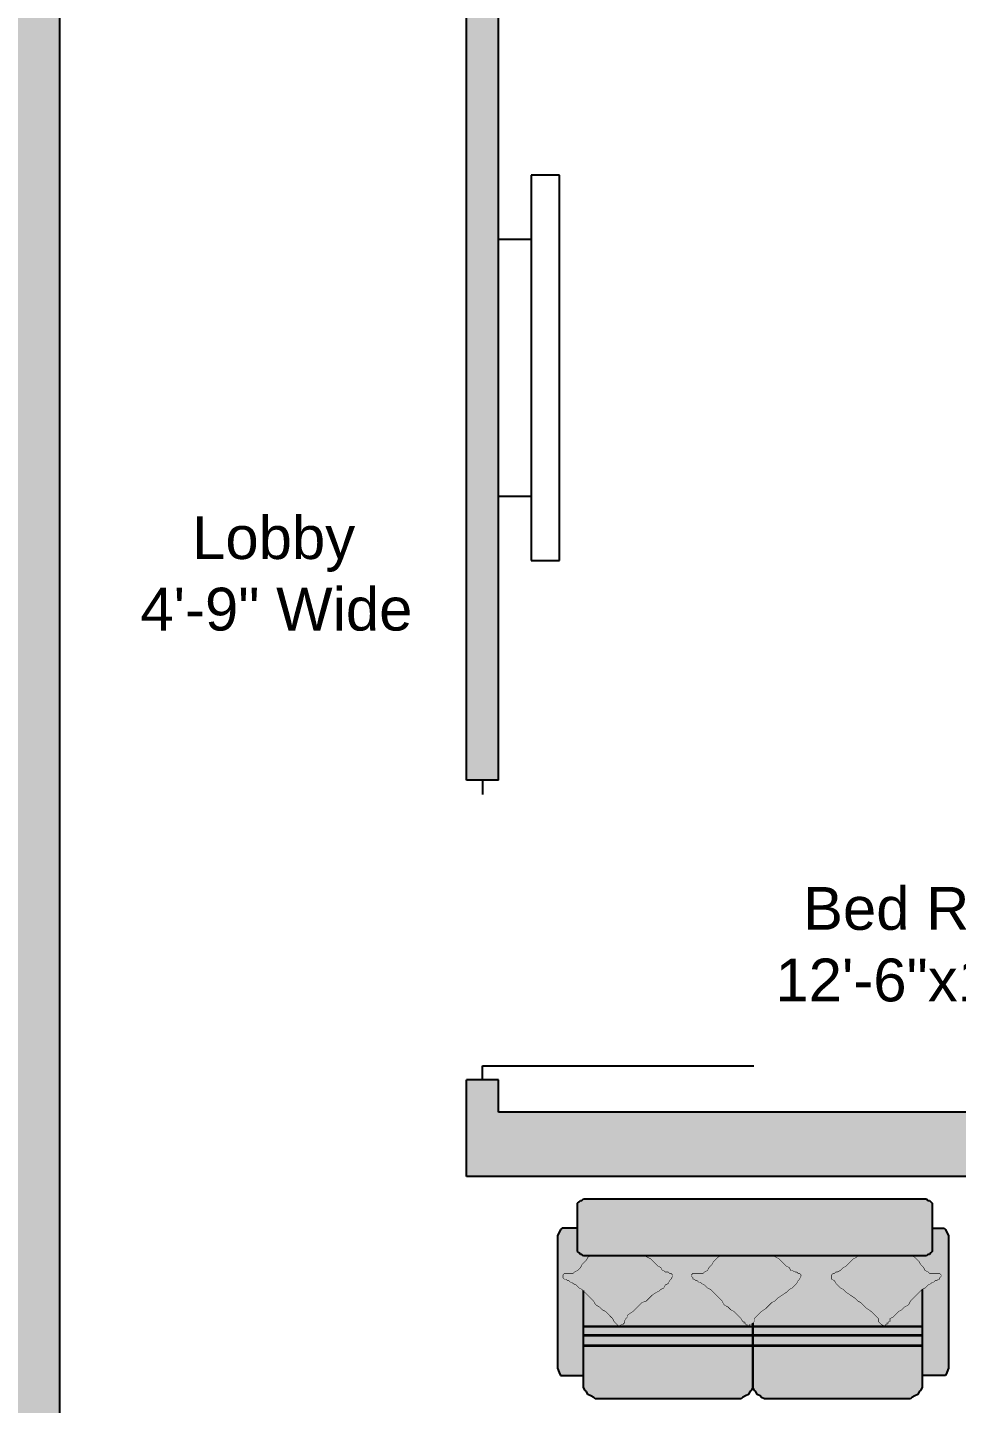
# Model space of a CAD drawing. Extents: x 22 to 562, y 18 to 1223.
# Drawn here: x 291.8 to 422, y 654 to 846.7 of the extents above; entities that cross this region are included whole.
import ezdxf

# ---------------------------------------------------------------- set-up
doc = ezdxf.new("R2010")
doc.units = 0
doc.header["$MEASUREMENT"] = 0
for name, color, linetype in [('DOORS', 42, 'CONTINUOUS'), ('FURN', 144, 'CONTINUOUS'), ('FURNITURE', 44, 'CONTINUOUS'), ('LABELS', 61, 'CONTINUOUS'), ('LINE', 7, 'CONTINUOUS'), ('WALLS', 7, 'CONTINUOUS')]:
    doc.layers.add(name, color=color, linetype=linetype)
doc.styles.get("Standard").update_dxf_attribs({"font": 'arial.ttf'})

msp = doc.modelspace()

# ---------------------------------------------------------------- hatches: boundary and pattern name
at = {"layer": 'FURNITURE'}
h = msp.add_hatch(color=251, dxfattribs=at)
h.dxf.hatch_style = 1
h.paths.add_polyline_path([(369.71, 669.73), (369.5, 669.94), (369.1, 670.14), (368.69, 670.55), (368.28, 670.75), (368.07, 670.96), (367.87, 670.96), (367.66, 671.16), (367.46, 671.16), (367.26, 671.37), (367.05, 671.37), (366.85, 671.57), (366.85, 671.78), (366.85, 671.98), (367.05, 672.19), (367.26, 672.19), (367.46, 672.19), (367.87, 672.19), (368.07, 672.19), (368.28, 672.19), (368.48, 672.39), (368.89, 672.59), (369.3, 673), (369.5, 673.41), (369.91, 673.82), (370.12, 674.03), (370.32, 674.43), (370.73, 674.64), (370.32, 674.64), (370.12, 674.64), (369.71, 674.64), (369.5, 674.84), (369.3, 674.84), (369.1, 675.05), (368.89, 675.25), (368.89, 675.46), (368.89, 678.52), (366.71, 678.52), (366.5, 678.32), (366.3, 677.91), (366.09, 677.5), (366.09, 676.68), (366.09, 659.71), (366.09, 658.89), (366.3, 658.28), (366.5, 657.87), (366.71, 657.87), (369.71, 657.87)])
h.paths.add_polyline_path([(370.32, 682.61), (370.12, 682.61), (369.71, 682.61), (369.5, 682.41), (369.3, 682.41), (369.1, 682.21), (368.89, 682), (368.89, 681.8), (368.89, 675.46), (368.89, 675.25), (369.1, 675.05), (369.3, 674.84), (369.5, 674.84), (369.71, 674.64), (370.12, 674.64), (370.32, 674.64), (417.15, 674.64), (417.36, 674.64), (417.76, 674.64), (417.97, 674.84), (418.17, 674.84), (418.38, 675.05), (418.58, 675.25), (418.58, 675.46), (418.58, 681.8), (418.58, 682), (418.38, 682.21), (418.17, 682.41), (417.97, 682.41), (417.76, 682.61), (417.36, 682.61), (417.15, 682.61)])
h.paths.add_polyline_path([(420.83, 676.68), (420.83, 677.5), (420.63, 677.91), (420.42, 678.32), (420.22, 678.52), (418.58, 678.52), (418.58, 675.46), (418.58, 675.25), (418.38, 675.05), (418.17, 674.84), (417.97, 674.84), (417.76, 674.64), (417.36, 674.64), (417.15, 674.64), (415.72, 674.64), (416.13, 674.43), (416.54, 674.03), (416.74, 673.82), (416.95, 673.41), (417.36, 673), (417.56, 672.59), (417.97, 672.39), (418.17, 672.19), (418.58, 672.19), (418.79, 672.19), (419.2, 672.19), (419.4, 672.19), (419.6, 672.19), (419.81, 671.98), (419.81, 671.78), (419.6, 671.57), (419.6, 671.37), (419.4, 671.37), (419.2, 671.16), (418.99, 671.16), (418.79, 670.96), (418.58, 670.96), (418.38, 670.75), (417.97, 670.55), (417.56, 670.14), (417.15, 669.94), (417.15, 657.87), (420.22, 657.87), (420.42, 657.87), (420.63, 658.28), (420.83, 658.89), (420.83, 659.71)])
h = msp.add_hatch(color=52, dxfattribs=at)
h.dxf.hatch_style = 1
h.paths.add_polyline_path([(370.73, 674.64), (370.32, 674.43), (370.12, 674.03), (369.91, 673.82), (369.5, 673.41), (369.3, 673), (368.89, 672.59), (368.48, 672.39), (368.28, 672.19), (368.07, 672.19), (367.87, 672.19), (367.46, 672.19), (367.26, 672.19), (367.05, 672.19), (366.85, 671.98), (366.85, 671.78), (366.85, 671.57), (367.05, 671.37), (367.26, 671.37), (367.46, 671.16), (367.66, 671.16), (367.87, 670.96), (368.07, 670.96), (368.28, 670.75), (368.69, 670.55), (369.1, 670.14), (369.5, 669.94), (369.91, 669.53), (370.32, 669.12), (370.73, 668.71), (371.14, 668.3), (371.35, 667.89), (371.55, 667.69), (371.96, 667.48), (372.37, 667.07), (372.78, 666.87), (373.19, 666.46), (373.59, 666.05), (373.8, 665.85), (374, 665.44), (374.21, 665.23), (374.41, 665.03), (374.62, 664.82), (374.82, 664.82), (375.03, 665.03), (375.23, 665.03), (375.43, 665.23), (375.43, 665.44), (375.64, 665.85), (375.84, 666.05), (375.84, 666.25), (376.05, 666.46), (376.66, 666.87), (377.07, 667.28), (377.48, 667.69), (377.89, 668.1), (378.5, 668.3), (378.91, 668.71), (379.32, 669.12), (379.93, 669.53), (380.34, 669.73), (380.55, 669.94), (380.96, 670.14), (381.16, 670.55), (381.57, 670.75), (381.77, 671.16), (381.98, 671.37), (382.18, 671.78), (382.18, 671.98), (381.98, 672.19), (381.77, 672.19), (381.57, 672.39), (381.16, 672.39), (380.96, 672.59), (380.75, 672.59), (380.55, 673), (380.14, 673.21), (379.73, 673.62), (379.52, 673.82), (379.12, 674.23), (378.71, 674.43), (378.3, 674.64)])
h.paths.add_polyline_path([(388.93, 674.64), (388.52, 674.43), (388.11, 674.03), (387.91, 673.82), (387.7, 673.41), (387.3, 673), (387.09, 672.59), (386.68, 672.39), (386.48, 672.19), (386.07, 672.19), (385.86, 672.19), (385.45, 672.19), (385.25, 672.19), (385.05, 672.19), (384.84, 671.98), (384.84, 671.78), (385.05, 671.57), (385.05, 671.37), (385.25, 671.37), (385.45, 671.16), (385.66, 671.16), (385.86, 670.96), (386.07, 670.96), (386.27, 670.75), (386.68, 670.55), (387.09, 670.14), (387.5, 669.94), (387.91, 669.53), (388.32, 669.12), (388.73, 668.71), (389.14, 668.3), (389.34, 667.89), (389.54, 667.69), (389.95, 667.48), (390.36, 667.07), (390.77, 666.87), (391.18, 666.46), (391.59, 666.05), (391.79, 665.85), (392, 665.44), (392.2, 665.44), (392.2, 665.23), (392.41, 665.23), (392.41, 665.03), (392.61, 665.03), (392.61, 664.82), (392.82, 664.82), (393.02, 665.03), (393.23, 665.03), (393.43, 665.23), (393.63, 665.44), (393.63, 665.85), (393.84, 666.05), (394.04, 666.25), (394.25, 666.46), (394.66, 666.87), (395.27, 667.28), (395.68, 667.69), (396.09, 668.1), (396.5, 668.3), (396.91, 668.71), (397.52, 669.12), (398.13, 669.53), (398.34, 669.73), (398.54, 669.94), (398.95, 670.14), (399.36, 670.55), (399.56, 670.75), (399.77, 671.16), (399.97, 671.37), (400.18, 671.78), (400.18, 671.98), (399.97, 672.19), (399.77, 672.19), (399.56, 672.39), (399.36, 672.39), (398.95, 672.59), (398.75, 672.59), (398.54, 673), (398.13, 673.21), (397.72, 673.62), (397.52, 673.82), (397.11, 674.23), (396.7, 674.43), (396.29, 674.64)])
h.paths.add_polyline_path([(408.15, 674.64), (407.95, 674.43), (407.54, 674.23), (407.13, 673.82), (406.93, 673.62), (406.52, 673.21), (406.11, 673), (405.7, 672.59), (405.29, 672.39), (405.09, 672.39), (404.88, 672.19), (404.68, 672.19), (404.47, 671.98), (404.47, 671.78), (404.47, 671.37), (404.88, 671.16), (405.09, 670.75), (405.29, 670.55), (405.7, 670.14), (406.11, 669.94), (406.31, 669.73), (406.52, 669.53), (407.13, 669.12), (407.74, 668.71), (408.15, 668.3), (408.56, 668.1), (408.97, 667.69), (409.38, 667.28), (409.99, 666.87), (410.4, 666.46), (410.61, 666.25), (410.81, 666.05), (411.02, 665.85), (411.02, 665.44), (411.22, 665.23), (411.43, 665.03), (411.83, 664.82), (412.04, 664.82), (412.04, 665.03), (412.24, 665.03), (412.24, 665.23), (412.45, 665.23), (412.45, 665.44), (412.65, 665.44), (412.65, 665.85), (413.06, 666.05), (413.47, 666.46), (413.88, 666.87), (414.29, 667.07), (414.7, 667.48), (415.11, 667.69), (415.31, 667.89), (415.51, 668.3), (415.92, 668.71), (416.33, 669.12), (416.74, 669.53), (417.15, 669.94), (417.56, 670.14), (417.97, 670.55), (418.38, 670.75), (418.58, 670.96), (418.79, 670.96), (418.99, 671.16), (419.2, 671.16), (419.4, 671.37), (419.6, 671.37), (419.6, 671.57), (419.81, 671.78), (419.81, 671.98), (419.6, 672.19), (419.4, 672.19), (419.2, 672.19), (418.79, 672.19), (418.58, 672.19), (418.17, 672.19), (417.97, 672.39), (417.56, 672.59), (417.36, 673), (416.95, 673.41), (416.74, 673.82), (416.54, 674.03), (416.13, 674.43), (415.72, 674.64)])
h = msp.add_hatch(color=251, dxfattribs=at)
h.dxf.hatch_style = 1
h.paths.add_polyline_path([(369.71, 661.99), (369.71, 656.64), (369.71, 656.23), (369.91, 655.83), (370.12, 655.62), (370.32, 655.21), (370.73, 655.01), (371.14, 654.8), (371.35, 654.6), (371.96, 654.6), (391.18, 654.6), (391.79, 654.6), (392, 654.8), (392.41, 655.01), (392.82, 655.21), (393.02, 655.62), (393.23, 655.83), (393.43, 656.23), (393.43, 656.64), (393.43, 661.99)])
h.paths.add_polyline_path([(369.71, 663.44), (369.71, 662.06), (393.43, 662.06), (393.43, 663.44)])
h.paths.add_polyline_path([(369.71, 664.7), (369.71, 663.51), (393.43, 663.51), (393.43, 664.7)])
h.paths.add_polyline_path([(381.57, 670.75), (381.16, 670.55), (380.96, 670.14), (380.55, 669.94), (380.34, 669.73), (379.93, 669.53), (379.32, 669.12), (378.91, 668.71), (378.5, 668.3), (377.89, 668.1), (377.48, 667.69), (377.07, 667.28), (376.66, 666.87), (376.05, 666.46), (375.84, 666.25), (375.84, 666.05), (375.64, 665.85), (375.43, 665.44), (375.43, 665.23), (375.23, 665.03), (375.03, 665.03), (374.82, 664.82), (374.62, 664.82), (374.41, 665.03), (374.21, 665.23), (374, 665.44), (373.8, 665.85), (373.59, 666.05), (373.19, 666.46), (372.78, 666.87), (372.37, 667.07), (371.96, 667.48), (371.55, 667.69), (371.35, 667.89), (371.14, 668.3), (370.73, 668.71), (370.32, 669.12), (369.91, 669.53), (369.71, 669.73), (369.71, 664.76), (392.61, 664.76), (392.61, 665.03), (392.41, 665.03), (392.41, 665.23), (392.2, 665.23), (392.2, 665.44), (392, 665.44), (391.79, 665.85), (391.59, 666.05), (391.18, 666.46), (390.77, 666.87), (390.36, 667.07), (389.95, 667.48), (389.54, 667.69), (389.34, 667.89), (389.14, 668.3), (388.73, 668.71), (388.32, 669.12), (387.91, 669.53), (387.5, 669.94), (387.09, 670.14), (386.68, 670.55), (386.27, 670.75), (386.07, 670.96), (385.86, 670.96), (385.66, 671.16), (385.45, 671.16), (385.25, 671.37), (385.05, 671.37), (385.05, 671.57), (384.84, 671.78), (384.84, 671.98), (385.05, 672.19), (385.25, 672.19), (385.45, 672.19), (385.86, 672.19), (386.07, 672.19), (386.48, 672.19), (386.68, 672.39), (387.09, 672.59), (387.3, 673), (387.7, 673.41), (387.91, 673.82), (388.11, 674.03), (388.52, 674.43), (388.93, 674.64), (378.3, 674.64), (378.71, 674.43), (379.12, 674.23), (379.52, 673.82), (379.73, 673.62), (380.14, 673.21), (380.55, 673), (380.75, 672.59), (380.96, 672.59), (381.16, 672.39), (381.57, 672.39), (381.77, 672.19), (381.98, 672.19), (382.18, 671.98), (382.18, 671.78), (381.98, 671.37), (381.77, 671.16)])
h.paths.add_polyline_path([(396.29, 674.64), (396.7, 674.43), (397.11, 674.23), (397.52, 673.82), (397.72, 673.62), (398.13, 673.21), (398.54, 673), (398.75, 672.59), (398.95, 672.59), (399.36, 672.39), (399.56, 672.39), (399.77, 672.19), (399.97, 672.19), (400.18, 671.98), (400.18, 671.78), (399.97, 671.37), (399.77, 671.16), (399.56, 670.75), (399.36, 670.55), (398.95, 670.14), (398.54, 669.94), (398.34, 669.73), (398.13, 669.53), (397.52, 669.12), (396.91, 668.71), (396.5, 668.3), (396.09, 668.1), (395.68, 667.69), (395.27, 667.28), (394.66, 666.87), (394.25, 666.46), (394.04, 666.25), (393.84, 666.05), (393.63, 665.85), (393.63, 665.44), (393.43, 665.23), (393.43, 664.76), (412.04, 664.76), (412.04, 664.82), (411.83, 664.82), (411.43, 665.03), (411.22, 665.23), (411.02, 665.44), (411.02, 665.85), (410.81, 666.05), (410.61, 666.25), (410.4, 666.46), (409.99, 666.87), (409.38, 667.28), (408.97, 667.69), (408.56, 668.1), (408.15, 668.3), (407.74, 668.71), (407.13, 669.12), (406.52, 669.53), (406.31, 669.73), (406.11, 669.94), (405.7, 670.14), (405.29, 670.55), (405.09, 670.75), (404.88, 671.16), (404.47, 671.37), (404.47, 671.78), (404.47, 671.98), (404.68, 672.19), (404.88, 672.19), (405.09, 672.39), (405.29, 672.39), (405.7, 672.59), (406.11, 673), (406.52, 673.21), (406.93, 673.62), (407.13, 673.82), (407.54, 674.23), (407.95, 674.43), (408.15, 674.64)])
h.paths.add_polyline_path([(416.33, 669.12), (415.92, 668.71), (415.51, 668.3), (415.31, 667.89), (415.11, 667.69), (414.7, 667.48), (414.29, 667.07), (413.88, 666.87), (413.47, 666.46), (413.06, 666.05), (412.65, 665.85), (412.65, 665.44), (412.45, 665.44), (412.45, 665.23), (412.24, 665.23), (412.24, 665.03), (412.04, 665.03), (412.04, 664.76), (417.15, 664.76), (417.15, 669.94), (416.74, 669.53)])
h.paths.add_polyline_path([(393.43, 664.7), (393.43, 663.51), (417.15, 663.51), (417.15, 664.7)])
h.paths.add_polyline_path([(393.43, 663.44), (393.43, 662.06), (417.15, 662.06), (417.15, 663.44)])
h = msp.add_hatch(color=251, dxfattribs=at)
h.dxf.hatch_style = 1
h.paths.add_polyline_path([(393.43, 661.99), (393.43, 656.64), (393.43, 656.23), (393.63, 655.83), (393.84, 655.62), (394.04, 655.21), (394.45, 655.01), (394.66, 654.8), (395.07, 654.6), (395.68, 654.6), (414.9, 654.6), (415.51, 654.6), (415.72, 654.8), (416.13, 655.01), (416.54, 655.21), (416.74, 655.62), (416.95, 655.83), (417.15, 656.23), (417.15, 656.64), (417.15, 661.99)])
at = {"layer": 'LINE'}
h = msp.add_hatch(color=46, dxfattribs=at)
h.paths.add_polyline_path([(212.33, 391.78), (107.33, 391.78), (107.33, 382.78), (207.83, 382.78), (207.83, 378.28), (212.33, 378.28)])
h.paths.add_polyline_path([(516.83, 1129.78), (446.33, 1129.78), (446.33, 1120.78), (507.83, 1120.78), (507.83, 976.78), (419.33, 976.78), (419.33, 918.28), (423.83, 918.28), (423.83, 967.78), (507.83, 967.78), (507.83, 963.28), (516.83, 963.28)])
h.paths.add_polyline_path([(387.83, 1129.78), (383.33, 1129.78), (383.33, 1173.28), (374.33, 1173.28), (374.33, 1125.28), (330.83, 1125.28), (330.83, 1120.78), (387.83, 1120.78)])
h.paths.add_polyline_path([(137.33, 1129.78), (66.83, 1129.78), (66.83, 963.28), (75.83, 963.28), (75.83, 967.78), (159.83, 967.78), (159.83, 918.28), (164.33, 918.28), (164.33, 976.78), (75.83, 976.78), (75.83, 1120.78), (137.33, 1120.78)])
h.paths.add_polyline_path([(209.33, 1173.28), (200.33, 1173.28), (200.33, 1129.78), (195.83, 1129.78), (195.83, 1120.78), (252.83, 1120.78), (252.83, 1125.28), (209.33, 1125.28)])
h.paths.add_polyline_path([(516.83, 927.28), (507.83, 927.28), (507.83, 883.78), (423.83, 883.78), (423.83, 888.28), (419.33, 888.28), (419.33, 883.78), (414.83, 883.78), (414.83, 874.78), (507.83, 874.78), (507.83, 820.78), (516.83, 820.78)])
h.paths.add_polyline_path([(372.83, 883.78), (357.83, 883.78), (357.83, 976.78), (353.33, 976.78), (353.33, 883.78), (342.83, 883.78), (342.83, 874.78), (353.33, 874.78), (353.33, 741.28), (357.83, 741.28), (357.83, 874.78), (372.83, 874.78)], flags=16)
h.paths.add_polyline_path([(516.83, 748.78), (507.83, 748.78), (507.83, 694.78), (357.83, 694.78), (357.83, 699.28), (353.33, 699.28), (353.33, 685.78), (507.83, 685.78), (507.83, 649.78), (516.83, 649.78)])
h.paths.add_polyline_path([(516.83, 577.78), (507.83, 577.78), (507.83, 541.78), (363.83, 541.78), (363.83, 532.78), (371.33, 532.78), (371.33, 504.28), (375.83, 504.28), (375.83, 532.78), (507.83, 532.78), (507.83, 509.53), (516.83, 509.53)])
h.paths.add_polyline_path([(516.83, 461.53), (507.83, 461.53), (507.83, 438.28), (375.83, 438.28), (375.83, 462.28), (371.33, 462.28), (371.33, 433.78), (507.83, 433.78), (507.83, 424.78), (516.83, 424.78)])
h.paths.add_polyline_path([(516.83, 400.78), (507.83, 400.78), (507.83, 391.78), (503.33, 391.78), (503.33, 382.78), (507.83, 382.78), (507.83, 226.78), (477.83, 226.78), (477.83, 217.78), (516.83, 217.78)])
h.paths.add_polyline_path([(476.33, 391.78), (371.33, 391.78), (371.33, 378.28), (375.83, 378.28), (375.83, 382.78), (476.33, 382.78)])
h.paths.add_polyline_path([(405.83, 226.78), (375.83, 226.78), (375.83, 336.28), (371.33, 336.28), (371.33, 286.78), (363.83, 286.78), (363.83, 277.78), (371.33, 277.78), (371.33, 217.78), (405.83, 217.78)])
h.paths.add_polyline_path([(212.33, 277.78), (219.83, 277.78), (219.83, 286.78), (212.33, 286.78), (212.33, 336.28), (207.83, 336.28), (207.83, 226.78), (177.83, 226.78), (177.83, 217.78), (212.33, 217.78)])
h.paths.add_polyline_path([(206.33, 97.78, 1), (194.33, 97.78, 1)])
h.paths.add_polyline_path([(242.33, 169.78, 1), (230.33, 169.78, 1)])
h.paths.add_polyline_path([(341.33, 169.78, 1), (353.33, 169.78, 1)])
h.paths.add_polyline_path([(30.83, 226.78), (21.83, 226.78), (21.83, 85.78), (30.83, 85.78)])
h.paths.add_polyline_path([(80.33, 391.78), (75.83, 391.78), (75.83, 400.78), (66.83, 400.78), (66.83, 217.78), (105.83, 217.78), (105.83, 226.78), (75.83, 226.78), (75.83, 382.78), (80.33, 382.78)])
h.paths.add_polyline_path([(75.83, 461.53), (66.83, 461.53), (66.83, 424.78), (75.83, 424.78), (75.83, 433.78), (212.33, 433.78), (212.33, 462.28), (207.83, 462.28), (207.83, 438.28), (75.83, 438.28)])
h.paths.add_polyline_path([(219.83, 541.78), (75.83, 541.78), (75.83, 577.78), (66.83, 577.78), (66.83, 509.53), (75.83, 509.53), (75.83, 532.78), (207.83, 532.78), (207.83, 504.28), (212.33, 504.28), (212.33, 532.78), (219.83, 532.78)])
h.paths.add_polyline_path([(230.33, 699.28), (225.83, 699.28), (225.83, 694.78), (75.83, 694.78), (75.83, 748.78), (66.83, 748.78), (66.83, 649.78), (75.83, 649.78), (75.83, 685.78), (230.33, 685.78)])
h.paths.add_polyline_path([(240.83, 883.78), (230.33, 883.78), (230.33, 976.78), (225.83, 976.78), (225.83, 883.78), (210.83, 883.78), (210.83, 874.78), (225.83, 874.78), (225.83, 741.28), (230.33, 741.28), (230.33, 874.78), (240.83, 874.78)], flags=16)
h.paths.add_polyline_path([(168.83, 883.78), (164.33, 883.78), (164.33, 888.28), (159.83, 888.28), (159.83, 883.78), (75.83, 883.78), (75.83, 927.28), (66.83, 927.28), (66.83, 820.78), (75.83, 820.78), (75.83, 874.78), (168.83, 874.78)])
h.paths.add_polyline_path([(300.83, 883.78), (296.33, 883.78), (296.33, 1120.78), (300.83, 1120.78), (300.83, 1125.28), (296.33, 1125.28), (296.33, 1132.78), (296.33, 1213.78), (374.33, 1213.78), (374.33, 1209.28), (383.33, 1209.28), (383.33, 1222.78), (200.33, 1222.78), (200.33, 1213.78), (287.33, 1213.78), (287.33, 1125.28), (282.83, 1125.28), (282.83, 1120.78), (287.33, 1120.78), (287.33, 883.78), (282.83, 883.78), (282.83, 874.78), (287.33, 874.78), (287.33, 541.78), (279.83, 541.79), (279.83, 541.79), (279.83, 532.79), (287.33, 532.78), (287.33, 286.78), (279.83, 286.78), (279.83, 277.78), (287.33, 277.78), (287.33, 247.78), (296.33, 247.78), (296.33, 277.78), (303.83, 277.78), (303.83, 286.78), (296.33, 286.78), (296.33, 532.78), (303.83, 532.79), (303.83, 541.79), (296.33, 541.78), (296.33, 874.78), (300.83, 874.78)])

# ---------------------------------------------------------------- linework, layer by layer
at = {"layer": 'DOORS'}
msp.add_line((355.58, 701.28), (393.58, 701.28), dxfattribs=at)
at = {"layer": 'FURN'}
for p, q in [((366.37, 826.04), (362.37, 826.04)), ((362.37, 826.04), (362.37, 772.04)), ((366.37, 772.04), (366.37, 826.04)), ((362.37, 817.04), (357.87, 817.04)), ((362.37, 781.04), (357.83, 781.04)), ((362.37, 772.04), (366.37, 772.04))]:
    msp.add_line(p, q, dxfattribs=at)
at = {"layer": 'FURNITURE', "color": 7}
for p, q in [((369.5, 682.41), (369.71, 682.61)), ((369.71, 682.61), (370.12, 682.61)), ((370.12, 682.61), (370.32, 682.61)), ((370.32, 682.61), (417.15, 682.61)), ((417.15, 682.61), (417.36, 682.61)), ((417.36, 682.61), (417.76, 682.61)), ((417.76, 682.61), (417.97, 682.41)), ((368.89, 682), (369.1, 682.21)), ((368.89, 681.8), (368.89, 682)), ((368.89, 675.46), (368.89, 681.8)), ((369.1, 682.21), (369.3, 682.41)), ((369.1, 682.21), (369.1, 682.21)), ((369.3, 682.41), (369.5, 682.41)), ((417.97, 682.41), (418.17, 682.41)), ((418.17, 682.41), (418.38, 682.21)), ((418.38, 682.21), (418.38, 682.21)), ((418.38, 682.21), (418.58, 682)), ((418.58, 682), (418.58, 681.8)), ((418.58, 681.8), (418.58, 675.46)), ((366.3, 677.91), (366.09, 677.5)), ((366.09, 677.5), (366.09, 676.68)), ((366.09, 676.68), (366.09, 659.71)), ((366.5, 678.32), (366.3, 677.91)), ((366.71, 678.52), (366.5, 678.32)), ((368.89, 678.52), (366.71, 678.52)), ((418.58, 678.52), (420.22, 678.52)), ((420.22, 678.52), (420.42, 678.32)), ((420.42, 678.32), (420.63, 677.91)), ((420.63, 677.91), (420.83, 677.5)), ((420.83, 677.5), (420.83, 676.68)), ((420.83, 676.68), (420.83, 659.71)), ((368.89, 675.25), (368.89, 675.46)), ((369.1, 675.05), (368.89, 675.25)), ((369.3, 674.84), (369.1, 675.05)), ((369.1, 675.05), (369.1, 675.05)), ((369.5, 674.84), (369.3, 674.84)), ((369.71, 674.64), (369.5, 674.84)), ((417.97, 674.84), (417.76, 674.64)), ((418.17, 674.84), (417.97, 674.84)), ((418.38, 675.05), (418.17, 674.84)), ((418.58, 675.25), (418.38, 675.05)), ((418.38, 675.05), (418.38, 675.05)), ((418.58, 675.46), (418.58, 675.25)), ((370.12, 674.64), (369.71, 674.64)), ((370.32, 674.64), (370.12, 674.64)), ((417.15, 674.64), (370.32, 674.64)), ((417.36, 674.64), (417.15, 674.64)), ((417.76, 674.64), (417.36, 674.64)), ((369.71, 656.64), (369.71, 669.8)), ((417.15, 669.94), (417.15, 656.64)), ((393.43, 665.23), (393.43, 656.64)), ((393.43, 656.64), (393.43, 665.23)), ((417.15, 664.76), (369.71, 664.76)), ((417.15, 664.7), (369.71, 664.7)), ((417.15, 663.51), (369.71, 663.51)), ((417.15, 663.44), (369.71, 663.44)), ((417.15, 662.06), (369.71, 662.06)), ((417.15, 661.99), (369.71, 661.99)), ((366.09, 659.71), (366.09, 658.89)), ((420.83, 659.71), (420.83, 658.89)), ((366.09, 658.89), (366.3, 658.28)), ((366.3, 658.28), (366.5, 657.87)), ((366.5, 657.87), (366.71, 657.87)), ((366.71, 657.87), (369.71, 657.87)), ((420.22, 657.87), (417.15, 657.87)), ((420.42, 657.87), (420.22, 657.87)), ((420.63, 658.28), (420.42, 657.87)), ((420.83, 658.89), (420.63, 658.28)), ((369.71, 656.23), (369.71, 656.64)), ((369.91, 655.83), (369.71, 656.23)), ((370.12, 655.62), (369.91, 655.83)), ((370.32, 655.21), (370.12, 655.62)), ((393.02, 655.62), (392.82, 655.21)), ((393.23, 655.83), (393.02, 655.62)), ((393.43, 656.23), (393.23, 655.83)), ((393.43, 656.64), (393.43, 656.23)), ((393.43, 656.23), (393.43, 656.64)), ((393.63, 655.83), (393.43, 656.23)), ((393.84, 655.62), (393.63, 655.83)), ((394.04, 655.21), (393.84, 655.62)), ((416.74, 655.62), (416.54, 655.21)), ((416.95, 655.83), (416.74, 655.62)), ((417.15, 656.23), (416.95, 655.83)), ((417.15, 656.64), (417.15, 656.23)), ((370.73, 655.01), (370.32, 655.21)), ((371.14, 654.8), (370.73, 655.01)), ((371.35, 654.6), (371.14, 654.8)), ((371.96, 654.6), (371.35, 654.6)), ((391.18, 654.6), (371.96, 654.6)), ((391.79, 654.6), (391.18, 654.6)), ((392, 654.8), (391.79, 654.6)), ((392.41, 655.01), (392, 654.8)), ((392.82, 655.21), (392.41, 655.01)), ((394.45, 655.01), (394.04, 655.21)), ((394.66, 654.8), (394.45, 655.01)), ((395.07, 654.6), (394.66, 654.8)), ((395.68, 654.6), (395.07, 654.6)), ((414.9, 654.6), (395.68, 654.6)), ((415.51, 654.6), (414.9, 654.6)), ((415.72, 654.8), (415.51, 654.6)), ((416.13, 655.01), (415.72, 654.8)), ((416.54, 655.21), (416.13, 655.01))]:
    msp.add_line(p, q, dxfattribs=at)
at = {"layer": 'FURNITURE', "color": 7, "const_width": 0.0697}
for points in [[(374, 665.44), (373.8, 665.85), (373.59, 666.05), (373.19, 666.46), (372.78, 666.87), (372.37, 667.07), (371.96, 667.48), (371.55, 667.69), (371.35, 667.89), (371.14, 668.3), (370.73, 668.71), (370.32, 669.12), (369.91, 669.53), (369.5, 669.94), (369.1, 670.14), (368.69, 670.55), (368.28, 670.75), (368.07, 670.96), (367.87, 670.96), (367.66, 671.16), (367.46, 671.16), (367.26, 671.37), (367.05, 671.37), (366.85, 671.57), (366.85, 671.78), (366.85, 671.98), (367.05, 672.19), (367.26, 672.19), (367.46, 672.19), (367.87, 672.19), (368.07, 672.19), (368.28, 672.19), (368.48, 672.39), (368.89, 672.59), (369.3, 673), (369.5, 673.41), (369.91, 673.82), (370.12, 674.03), (370.32, 674.43), (370.73, 674.64), (371.35, 674.64), (377.89, 674.64), (378.3, 674.64), (378.71, 674.43), (379.12, 674.23), (379.52, 673.82), (379.73, 673.62), (380.14, 673.21), (380.55, 673), (380.75, 672.59), (380.96, 672.59), (381.16, 672.39), (381.57, 672.39), (381.77, 672.19), (381.98, 672.19), (382.18, 671.98), (382.18, 671.98), (382.18, 671.78), (381.98, 671.37), (381.77, 671.16), (381.57, 670.75), (381.16, 670.55), (380.96, 670.14), (380.55, 669.94), (380.34, 669.73), (379.93, 669.53), (379.32, 669.12), (378.91, 668.71), (378.5, 668.3), (377.89, 668.1), (377.48, 667.69), (377.07, 667.28), (376.66, 666.87), (376.05, 666.46), (375.84, 666.25), (375.84, 666.05), (375.64, 665.85), (375.43, 665.44), (375.43, 665.23), (375.23, 665.03), (375.03, 665.03), (374.82, 664.82), (374.82, 664.82), (374.62, 664.82), (374.41, 665.03), (374.41, 665.03), (374.21, 665.23), (374.21, 665.23), (374, 665.44), (374, 665.44)], [(392, 665.44), (391.79, 665.85), (391.59, 666.05), (391.18, 666.46), (390.77, 666.87), (390.36, 667.07), (389.95, 667.48), (389.54, 667.69), (389.34, 667.89), (389.14, 668.3), (388.73, 668.71), (388.32, 669.12), (387.91, 669.53), (387.5, 669.94), (387.09, 670.14), (386.68, 670.55), (386.27, 670.75), (386.07, 670.96), (385.86, 670.96), (385.66, 671.16), (385.45, 671.16), (385.25, 671.37), (385.05, 671.37), (385.05, 671.57), (384.84, 671.78), (384.84, 671.98), (385.05, 672.19), (385.25, 672.19), (385.45, 672.19), (385.86, 672.19), (386.07, 672.19), (386.48, 672.19), (386.68, 672.39), (387.09, 672.59), (387.3, 673), (387.7, 673.41), (387.91, 673.82), (388.11, 674.03), (388.52, 674.43), (388.93, 674.64), (389.34, 674.64), (396.09, 674.64), (396.29, 674.64), (396.7, 674.43), (397.11, 674.23), (397.52, 673.82), (397.72, 673.62), (398.13, 673.21), (398.54, 673), (398.75, 672.59), (398.95, 672.59), (399.36, 672.39), (399.56, 672.39), (399.77, 672.19), (399.97, 672.19), (400.18, 671.98), (400.18, 671.98), (400.18, 671.78), (399.97, 671.37), (399.77, 671.16), (399.56, 670.75), (399.36, 670.55), (398.95, 670.14), (398.54, 669.94), (398.34, 669.73), (398.13, 669.53), (397.52, 669.12), (396.91, 668.71), (396.5, 668.3), (396.09, 668.1), (395.68, 667.69), (395.27, 667.28), (394.66, 666.87), (394.25, 666.46), (394.04, 666.25), (393.84, 666.05), (393.63, 665.85), (393.63, 665.44), (393.43, 665.23), (393.23, 665.03), (393.02, 665.03), (392.82, 664.82), (392.82, 664.82), (392.61, 664.82), (392.61, 665.03), (392.41, 665.03), (392.41, 665.23), (392.2, 665.23), (392.2, 665.44), (392, 665.44)], [(412.65, 665.44), (412.65, 665.85), (413.06, 666.05), (413.47, 666.46), (413.88, 666.87), (414.29, 667.07), (414.7, 667.48), (415.11, 667.69), (415.31, 667.89), (415.51, 668.3), (415.92, 668.71), (416.33, 669.12), (416.74, 669.53), (417.15, 669.94), (417.56, 670.14), (417.97, 670.55), (418.38, 670.75), (418.58, 670.96), (418.79, 670.96), (418.99, 671.16), (419.2, 671.16), (419.4, 671.37), (419.6, 671.37), (419.6, 671.57), (419.81, 671.78), (419.81, 671.98), (419.6, 672.19), (419.4, 672.19), (419.2, 672.19), (418.79, 672.19), (418.58, 672.19), (418.17, 672.19), (417.97, 672.39), (417.56, 672.59), (417.36, 673), (416.95, 673.41), (416.74, 673.82), (416.54, 674.03), (416.13, 674.43), (415.72, 674.64), (415.31, 674.64), (408.56, 674.64), (408.15, 674.64), (407.95, 674.43), (407.54, 674.23), (407.13, 673.82), (406.93, 673.62), (406.52, 673.21), (406.11, 673), (405.7, 672.59), (405.7, 672.59), (405.29, 672.39), (405.09, 672.39), (404.88, 672.19), (404.68, 672.19), (404.47, 671.98), (404.47, 671.98), (404.47, 671.78), (404.47, 671.37), (404.88, 671.16), (405.09, 670.75), (405.29, 670.55), (405.7, 670.14), (406.11, 669.94), (406.31, 669.73), (406.52, 669.53), (407.13, 669.12), (407.74, 668.71), (408.15, 668.3), (408.56, 668.1), (408.97, 667.69), (409.38, 667.28), (409.99, 666.87), (410.4, 666.46), (410.61, 666.25), (410.81, 666.05), (411.02, 665.85), (411.02, 665.44), (411.22, 665.23), (411.43, 665.03), (411.43, 665.03), (411.83, 664.82), (411.83, 664.82), (412.04, 664.82), (412.04, 665.03), (412.24, 665.03), (412.24, 665.23), (412.45, 665.23), (412.45, 665.44), (412.65, 665.44)]]:
    msp.add_lwpolyline(points, dxfattribs=at)
at = {"layer": 'WALLS'}
for p, q in [((296.33, 874.78), (296.33, 541.78)), ((353.33, 741.28), (353.33, 874.78)), ((357.83, 741.28), (357.83, 874.78)), ((357.83, 741.28), (353.33, 741.28)), ((355.58, 741.28), (355.58, 739.28)), ((355.58, 699.28), (355.58, 701.28)), ((353.33, 685.78), (353.33, 699.28)), ((357.83, 699.28), (353.33, 699.28)), ((357.83, 694.78), (357.83, 699.28)), ((507.83, 694.78), (357.83, 694.78)), ((507.83, 685.78), (353.33, 685.78))]:
    msp.add_line(p, q, dxfattribs=at)

# ---------------------------------------------------------------- texts
at = {"layer": 'LABELS'}
for s, p in [('Lobby', (314.89, 772.27)), ('4\'-9" Wide', (307.64, 762.25)), ('Bed Room', (400.47, 720.32)), ('12\'-6"x15\'-0"', (396.6, 710.29))]:
    msp.add_text(s, height=6, dxfattribs=at).set_placement(p)

doc.saveas('drawing.dxf')
